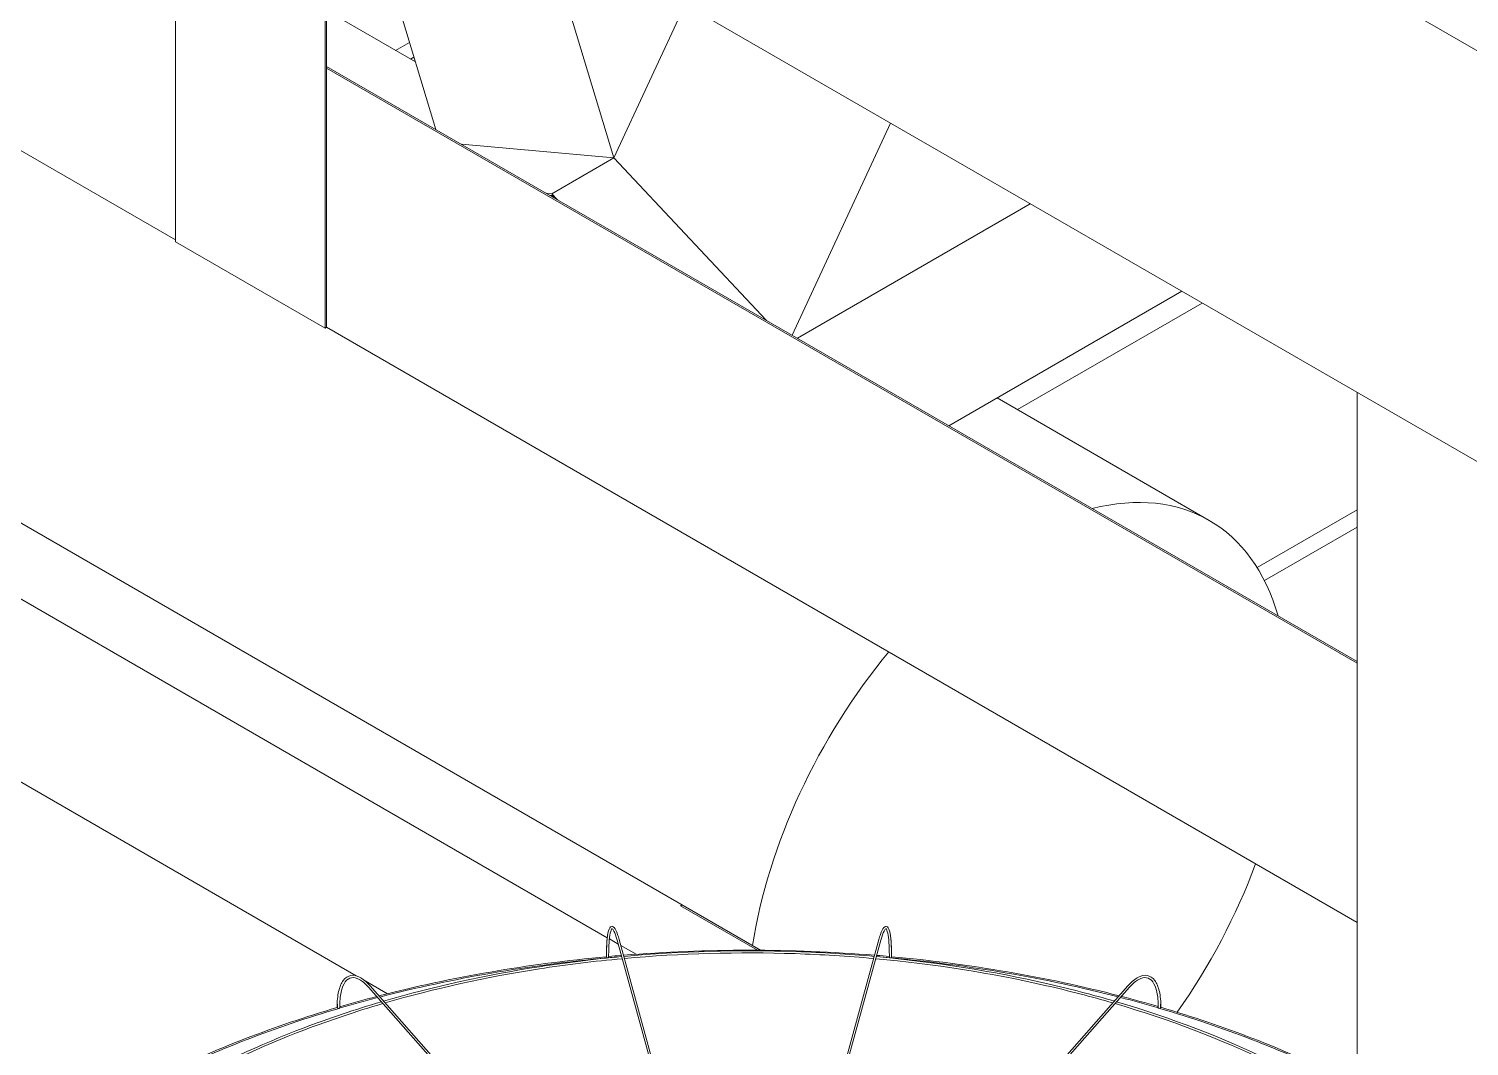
# Model space of a CAD drawing. Header units: millimetres. Extents: x -312439 to 477422, y -331570 to 212570.
# Drawn here: x 398782.8 to 399199.9, y 91443.5 to 91738.1 of the extents above; entities that cross this region are included whole.
import ezdxf

# ---------------------------------------------------------------- set-up
doc = ezdxf.new("R2010")
doc.units = ezdxf.units.MM

msp = doc.modelspace()

# ---------------------------------------------------------------- linework, layer by layer
at = {"color": 0, "linetype": 'Continuous', "lineweight": 0, "extrusion": (8.40036e-17, 0.816497, 0.57735)}
for p, q in [((397733.916, 92460.429), (399639.388, 91360.304)), ((398161.301, 92332.699), (399691.287, 91449.361)), ((398825.256, 91830.343), (398825.256, 91676.438)), ((398868.563, 91805.34), (398868.563, 91651.434)), ((398868.996, 91805.09), (398868.996, 91651.684)), ((398872.137, 91803.276), (398900.637, 91708.926)), ((398952.225, 91700.679), (398931.606, 91768.942)), ((398825.256, 91676.938), (398706.689, 91745.392)), ((398952.225, 91700.679), (398972.845, 91745.133)), ((398894.732, 91728.476), (398868.996, 91743.334)), ((398893.035, 91734.092), (398889.019, 91731.774)), ((399167.484, 91554.862), (398868.996, 91727.194)), ((399167.484, 91554.362), (398868.996, 91726.694)), ((398894.321, 91729.834), (398893.35, 91729.273)), ((399032.313, 91710.798), (399003.814, 91649.356)), ((398908.074, 91704.632), (398952.225, 91700.679)), ((398952.225, 91700.679), (398934.265, 91690.31)), ((398996.377, 91653.65), (398952.225, 91700.679)), ((398932.627, 91690.457), (398934.265, 91690.31)), ((398934.265, 91689.767), (398933.74, 91689.814)), ((398934.265, 91690.31), (398935.904, 91688.565)), ((398934.791, 91689.207), (398934.265, 91689.767)), ((399072.814, 91687.415), (399005.354, 91648.467)), ((398868.563, 91651.434), (398825.256, 91676.438)), ((399116.715, 91662.069), (399049.255, 91623.121)), ((399069.102, 91627.803), (399122.584, 91658.681)), ((398868.996, 91651.684), (398868.563, 91651.434)), ((399167.484, 91479.352), (398868.996, 91651.684)), ((399124.649, 91595.733), (399063.233, 91631.191)), ((399167.484, 91632.758), (399167.484, 91437.164)), ((398994.7, 91471.277), (398748.765, 91613.268)), ((399167.484, 91598.808), (399138.496, 91582.072)), ((399167.484, 91593.807), (399140.619, 91578.297)), ((398748.785, 91591.253), (398950.298, 91474.91)), ((398877.595, 91463.878), (398748.785, 91538.247)), ((398971.53, 91484.154), (398971.964, 91484.404)), ((398993.825, 91471.282), (398971.53, 91484.154)), ((398950.919, 91474.551), (398953.471, 91473.078)), ((398953.161, 91474.208), (398986.754, 91351.753)), ((398987.373, 91351.812), (398953.752, 91474.37)), ((398954.226, 91472.642), (398958.633, 91470.098)), ((398995.323, 91351.812), (399028.944, 91474.37)), ((398995.941, 91351.753), (399029.534, 91474.208)), ((398886.626, 91458.664), (398880.203, 91462.372)), ((398978.653, 91350.088), (398881.153, 91460.566)), ((398881.612, 91460.971), (398979.294, 91350.287)), ((399101.083, 91460.971), (399003.401, 91350.287)), ((399004.043, 91350.088), (399101.542, 91460.566))]:
    msp.add_line(p, q, dxfattribs=at)
at = {"color": 0, "linetype": 'Continuous', "lineweight": 0}
for centre, major_axis, ratio, start_param, end_param in [((399069.275, 91499.823), (55.374, 95.91), 0.5773503, 5.7753225, 6.7910481), ((399069.275, 91499.823), (55.374, 95.91), 0.5773503, 1.283548, 2.1650752), ((399069.275, 91499.823), (55.374, 95.91), 0.5773503, 4.5561904, 4.9996373), ((398991.456, 91319.893), (-262.225, 0), 0.5773503, 4.8709744, 5.1337903), ((398991.456, 91319.893), (-261.613, 0), 0.5773503, 4.8702538, 5.1336735), ((398950.351, 91469.4), (0.306, 0), 0.5773503, 3.1415927, 3.7072911), ((398950.398, 91469.225), (0.306, 0.001), 0.5647458, 3.2969897, 4.867786), ((398950.398, 91469.225), (0.306, 0.001), 0.5647458, 4.867786, 6.2831853), ((398991.456, 91319.893), (-261.613, 0), 0.5773503, 4.8601846, 4.8693633), ((398991.456, 91319.893), (-262.225, 0), 0.5773503, 4.8542575, 4.8684283), ((398991.456, 91319.893), (-262.225, 0), 0.5773503, 4.5737285, 4.8518651), ((398991.456, 91319.893), (-261.613, 0), 0.5773503, 4.556469, 4.5713736), ((398991.456, 91319.893), (-262.225, 0), 0.5773503, 4.5571855, 4.5713361), ((399032.297, 91469.225), (0.306, -0.001), 0.5647458, 3.1415927, 4.5569919), ((399032.297, 91469.225), (0.306, -0.001), 0.5647458, 4.5569919, 6.1277883), ((398991.456, 91319.893), (-261.613, 0), 0.5773503, 4.2918428, 4.5551023), ((399032.345, 91469.4), (0.306, 0), 0.5773503, 5.7174869, 6.2831853), ((398991.456, 91319.893), (-262.225, 0), 0.5773503, 4.2917243, 4.5546375), ((398991.456, 91319.893), (-261.613, 0), 0.5773503, 5.1364588, 5.1836819), ((398991.456, 91319.893), (-262.225, 0), 0.5773503, 5.1365691, 5.1818933), ((398991.456, 91319.893), (-261.613, 0), 0.5773503, 4.242585, 4.2890574), ((398991.456, 91319.893), (-262.225, 0), 0.5773503, 4.2438111, 4.2889455), ((398991.456, 91319.893), (-262.225, 0), 0.5773503, 5.1849758, 5.420347), ((398991.456, 91319.893), (-261.613, 0), 0.5773503, 5.183912, 5.4201653), ((398872.369, 91454.771), (0.306, 0), 0.5773503, 3.1415927, 4.134446), ((398872.508, 91454.614), (0.306, 0.003), 0.5659728, 3.6079382, 5.1787345), ((398872.508, 91454.614), (0.306, 0.003), 0.5659728, 5.1787345, 6.2831853), ((399110.187, 91454.614), (0.306, -0.003), 0.5659728, 3.1415927, 4.2460434), ((399110.187, 91454.614), (0.306, -0.003), 0.5659728, 4.2460434, 5.8168397), ((398991.456, 91319.893), (-261.613, 0), 0.5773503, 4.0051997, 4.2408431), ((399110.326, 91454.771), (0.306, 0), 0.5773503, 5.290332, 6.2831853), ((398991.456, 91319.893), (-262.225, 0), 0.5773503, 4.0050166, 4.2406095)]:
    msp.add_ellipse(centre, major_axis=major_axis, ratio=ratio, start_param=start_param, end_param=end_param, dxfattribs=at)
for points, knots in [([(398950.044, 91469.4), (398950.044, 91471.104), (398950.096, 91472.62), (398950.299, 91475.139), (398950.448, 91476.138), (398950.85, 91477.56), (398951.076, 91478.075), (398951.861, 91478.191), (398952.109, 91478.043), (398952.66, 91477.458), (398952.968, 91476.803), (398953.447, 91475.422), (398953.6, 91474.924), (398953.752, 91474.37)], [4.712389, 4.712389, 4.712389, 4.712389, 5.0265482, 5.0265482, 5.3407075, 5.3407075, 5.6548668, 5.6548668, 5.8236028, 5.8236028, 6.1377621, 6.1377621, 6.2831853, 6.2831853, 6.2831853, 6.2831853]), ([(398953.161, 91474.208), (398952.843, 91475.368), (398952.524, 91476.26), (398951.967, 91477.34), (398951.718, 91477.49), (398951.691, 91477.49), (398951.487, 91477.342), (398951.134, 91476.177), (398950.99, 91475.327), (398950.779, 91473.083), (398950.717, 91471.653), (398950.704, 91469.765), (398950.704, 91469.498), (398950.705, 91469.226)], [0, 0, 0, 0, 0.3152669, 0.3152669, 0.6094726, 0.6094726, 0.9267406, 0.9267406, 1.2208373, 1.2208373, 1.5356304, 1.5356304, 1.5863402, 1.5863402, 1.5863402, 1.5863402]), ([(399032.651, 91469.4), (399032.651, 91471.104), (399032.599, 91472.62), (399032.397, 91475.139), (399032.247, 91476.138), (399031.845, 91477.56), (399031.62, 91478.075), (399030.835, 91478.191), (399030.586, 91478.043), (399030.035, 91477.458), (399029.728, 91476.803), (399029.248, 91475.422), (399029.096, 91474.924), (399028.944, 91474.37)], [4.712389, 4.712389, 4.712389, 4.712389, 5.0265482, 5.0265482, 5.3407075, 5.3407075, 5.6548668, 5.6548668, 5.8236028, 5.8236028, 6.1377621, 6.1377621, 6.2831853, 6.2831853, 6.2831853, 6.2831853]), ([(399029.534, 91474.208), (399029.853, 91475.368), (399030.172, 91476.26), (399030.728, 91477.34), (399030.977, 91477.49), (399031.004, 91477.49), (399031.209, 91477.342), (399031.561, 91476.177), (399031.705, 91475.327), (399031.916, 91473.083), (399031.978, 91471.653), (399031.991, 91469.765), (399031.991, 91469.498), (399031.991, 91469.226)], [0, 0, 0, 0, 0.3152669, 0.3152669, 0.6094726, 0.6094726, 0.9267406, 0.9267406, 1.2208373, 1.2208373, 1.5356304, 1.5356304, 1.5863402, 1.5863402, 1.5863402, 1.5863402]), ([(398950.426, 91475.536), (398950.417, 91475.475), (398950.408, 91475.413), (398950.256, 91474.326), (398950.162, 91473.023), (398950.099, 91470.786), (398950.09, 91470.025), (398950.092, 91469.225)], [1.10131175, 1.10131175, 1.10131175, 1.10131175, 1.12076762, 1.12076762, 1.43803566, 1.43803566, 1.5863026, 1.5863026, 1.5863026, 1.5863026]), ([(399032.269, 91475.536), (399032.278, 91475.475), (399032.287, 91475.413), (399032.439, 91474.326), (399032.533, 91473.023), (399032.597, 91470.786), (399032.605, 91470.025), (399032.603, 91469.225)], [1.10131175, 1.10131175, 1.10131175, 1.10131175, 1.12076762, 1.12076762, 1.43803566, 1.43803566, 1.5863026, 1.5863026, 1.5863026, 1.5863026]), ([(398954.471, 91469.433), (398946.464, 91468.696), (398938.524, 91467.719), (398915.097, 91464.093), (398899.935, 91460.745), (398885.528, 91456.534)], [5.65586592, 5.65586592, 5.65586592, 5.65586592, 5.75969853, 5.75969853, 5.96646224, 5.96646224, 5.96646224, 5.96646224]), ([(398954.635, 91468.833), (398946.558, 91468.092), (398938.549, 91467.106), (398915.227, 91463.488), (398900.231, 91460.18), (398885.976, 91456.027)], [5.65539644, 5.65539644, 5.65539644, 5.65539644, 5.76029586, 5.76029586, 5.96514032, 5.96514032, 5.96514032, 5.96514032]), ([(399027.605, 91469.49), (399020.11, 91470.168), (399012.558, 91470.635), (398988.331, 91471.451), (398971.573, 91470.98), (398955.09, 91469.49)], [5.342386, 5.342386, 5.342386, 5.342386, 5.43953692, 5.43953692, 5.65318828, 5.65318828, 5.65318828, 5.65318828]), ([(399027.44, 91468.89), (399019.922, 91469.568), (399012.347, 91470.033), (398988.228, 91470.833), (398971.606, 91470.364), (398955.255, 91468.89)], [5.34285963, 5.34285963, 5.34285963, 5.34285963, 5.44045758, 5.44045758, 5.65271466, 5.65271466, 5.65271466, 5.65271466]), ([(399096.72, 91456.027), (399090.442, 91457.856), (399084.021, 91459.521), (399061.571, 91464.656), (399044.964, 91467.282), (399028.06, 91468.833)], [5.03043397, 5.03043397, 5.03043397, 5.03043397, 5.12064091, 5.12064091, 5.34017784, 5.34017784, 5.34017784, 5.34017784]), ([(399097.167, 91456.534), (399090.88, 91458.372), (399084.448, 91460.046), (399061.909, 91465.22), (399045.217, 91467.869), (399028.225, 91469.433)], [5.02911205, 5.02911205, 5.02911205, 5.02911205, 5.11935362, 5.11935362, 5.33970837, 5.33970837, 5.33970837, 5.33970837]), ([(398872.063, 91454.771), (398872.063, 91456.487), (398872.214, 91458.036), (398872.81, 91460.661), (398873.255, 91461.739), (398874.436, 91463.324), (398875.185, 91463.83), (398876.825, 91464.115), (398877.684, 91463.942), (398879.498, 91463.021), (398880.462, 91462.235), (398881.486, 91461.113), (398881.549, 91461.042), (398881.612, 91460.971)], [4.712389, 4.712389, 4.712389, 4.712389, 5.0265482, 5.0265482, 5.3407075, 5.3407075, 5.6548668, 5.6548668, 5.9484515, 5.9484515, 6.2626108, 6.2626108, 6.2831853, 6.2831853, 6.2831853, 6.2831853]), ([(399110.632, 91454.771), (399110.632, 91456.487), (399110.482, 91458.036), (399109.885, 91460.661), (399109.441, 91461.739), (399108.26, 91463.324), (399107.511, 91463.83), (399105.871, 91464.115), (399105.011, 91463.942), (399103.198, 91463.021), (399102.233, 91462.235), (399101.209, 91461.113), (399101.146, 91461.042), (399101.083, 91460.971)], [4.712389, 4.712389, 4.712389, 4.712389, 5.0265482, 5.0265482, 5.3407075, 5.3407075, 5.6548668, 5.6548668, 5.9484515, 5.9484515, 6.2626108, 6.2626108, 6.2831853, 6.2831853, 6.2831853, 6.2831853]), ([(398881.153, 91460.566), (398880.239, 91461.602), (398879.331, 91462.367), (398877.648, 91463.289), (398876.882, 91463.446), (398875.541, 91463.211), (398874.944, 91462.817), (398873.916, 91461.418), (398873.5, 91460.413), (398872.948, 91457.91), (398872.808, 91456.419), (398872.814, 91454.713), (398872.814, 91454.664), (398872.815, 91454.616)], [0, 0, 0, 0, 0.3146448, 0.3146448, 0.6289116, 0.6289116, 0.9461796, 0.9461796, 1.2634477, 1.2634477, 1.5772832, 1.5772832, 1.5863402, 1.5863402, 1.5863402, 1.5863402]), ([(399101.542, 91460.566), (399102.456, 91461.602), (399103.364, 91462.367), (399105.048, 91463.289), (399105.813, 91463.446), (399107.155, 91463.211), (399107.752, 91462.817), (399108.779, 91461.418), (399109.195, 91460.413), (399109.748, 91457.91), (399109.888, 91456.419), (399109.881, 91454.713), (399109.881, 91454.664), (399109.881, 91454.616)], [0, 0, 0, 0, 0.3146448, 0.3146448, 0.6289116, 0.6289116, 0.9461796, 0.9461796, 1.2634477, 1.2634477, 1.5772832, 1.5772832, 1.5863402, 1.5863402, 1.5863402, 1.5863402]), ([(398884.879, 91456.344), (398877.206, 91454.083), (398869.748, 91451.578), (398849.516, 91443.89), (398837.339, 91438.182), (398826.261, 91431.832)], [5.96956861, 5.96956861, 5.96956861, 5.96956861, 6.07987049, 6.07987049, 6.27966483, 6.27966483, 6.27966483, 6.27966483]), ([(398885.326, 91455.837), (398877.553, 91453.555), (398870.002, 91451.021), (398849.851, 91443.36), (398837.825, 91437.732), (398826.875, 91431.477)], [5.96825255, 5.96825255, 5.96825255, 5.96825255, 6.08012371, 6.08012371, 6.27780239, 6.27780239, 6.27780239, 6.27780239]), ([(398872.211, 91455.626), (398872.206, 91455.422), (398872.203, 91455.215), (398872.201, 91454.875), (398872.201, 91454.745), (398872.202, 91454.613)], [7.805980691, 7.805980691, 7.805980691, 7.805980691, 7.845140151, 7.845140151, 7.869416781, 7.869416781, 7.869416781, 7.869416781]), ([(399155.82, 91431.477), (399151.218, 91434.106), (399146.425, 91436.625), (399127.927, 91445.564), (399113.104, 91451.217), (399097.369, 91455.837)], [4.71777189, 4.71777189, 4.71777189, 4.71777189, 4.80086127, 4.80086127, 5.02732174, 5.02732174, 5.02732174, 5.02732174]), ([(399156.434, 91431.832), (399151.82, 91434.477), (399147.015, 91437.011), (399128.466, 91446.007), (399113.599, 91451.695), (399097.816, 91456.344)], [4.71590946, 4.71590946, 4.71590946, 4.71590946, 4.79913358, 4.79913358, 5.02600568, 5.02600568, 5.02600568, 5.02600568]), ([(399110.484, 91455.626), (399110.49, 91455.422), (399110.493, 91455.215), (399110.495, 91454.875), (399110.494, 91454.745), (399110.493, 91454.613)], [7.805980691, 7.805980691, 7.805980691, 7.805980691, 7.845140151, 7.845140151, 7.869416781, 7.869416781, 7.869416781, 7.869416781])]:
    msp.add_open_spline(points, degree=3, knots=knots, dxfattribs=at)

doc.saveas('drawing.dxf')
